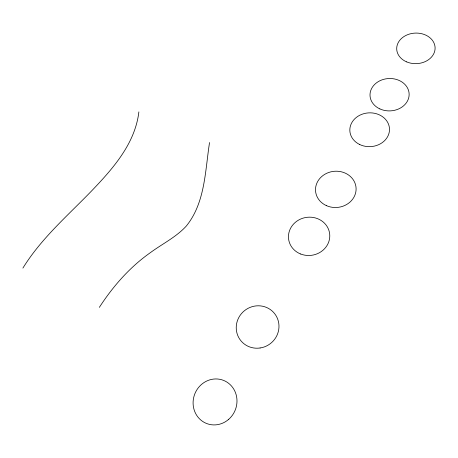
<?xml version="1.0" encoding="UTF-8"?>
<svg xmlns="http://www.w3.org/2000/svg" width="458" height="458" viewBox="0 0 458 458"><rect width="100%" height="100%" fill="white"/><g stroke="black" fill="none" stroke-linecap="round" stroke-linejoin="round"><path stroke-width="0.69" d="M209.541 142.541C205.104 170.914 205.236 202.728 186.257 226.109C176.038 237.233 162.195 243.902 150.184 252.787C129.683 267.237 112.931 286.41 99.34 307.37M138.871 111.901C135.15 143.589 112.931 168.624 91.755 190.757C67.79 215.558 41.146 238.458 22.9 268.096M379.848 108.901A19.574 16.196 -2.5 0 0 409.143 94.377A19.574 16.196 -2.5 0 0 379.734 80.837A19.574 16.196 -2.5 0 0 379.848 108.901M326.44 205.642A20.324 18.143 -5.1 0 0 356.084 188.192A20.324 18.143 -5.1 0 0 324.871 174.258A20.324 18.143 -5.1 0 0 326.44 205.642M406.601 61.87A19.207 15.286 -2.1 0 0 435.1 47.827A19.207 15.286 -2.1 0 0 406 35.398A19.207 15.286 -2.1 0 0 406.601 61.87M359.61 144.476A19.849 16.906 -3.1 0 0 389.506 129.585A19.849 16.906 -3.1 0 0 359.879 115.181A19.849 16.906 -3.1 0 0 359.61 144.476M300.631 253.995A20.707 19.139 -8.6 0 0 329.68 233.969A20.707 19.139 -8.6 0 0 297.03 221.042A20.707 19.139 -8.6 0 0 300.631 253.995M260.115 347.983A21.64 20.942 -38.4 0 0 274.737 313.776A21.64 20.942 -38.4 0 0 237.971 319.249A21.64 20.942 -38.4 0 0 260.115 347.983M228.479 419.517A23.163 21.772 -69.1 0 0 223.361 380.317A23.163 21.772 -69.1 0 0 193.287 405.965A23.163 21.772 -69.1 0 0 228.479 419.517"/></g></svg>
